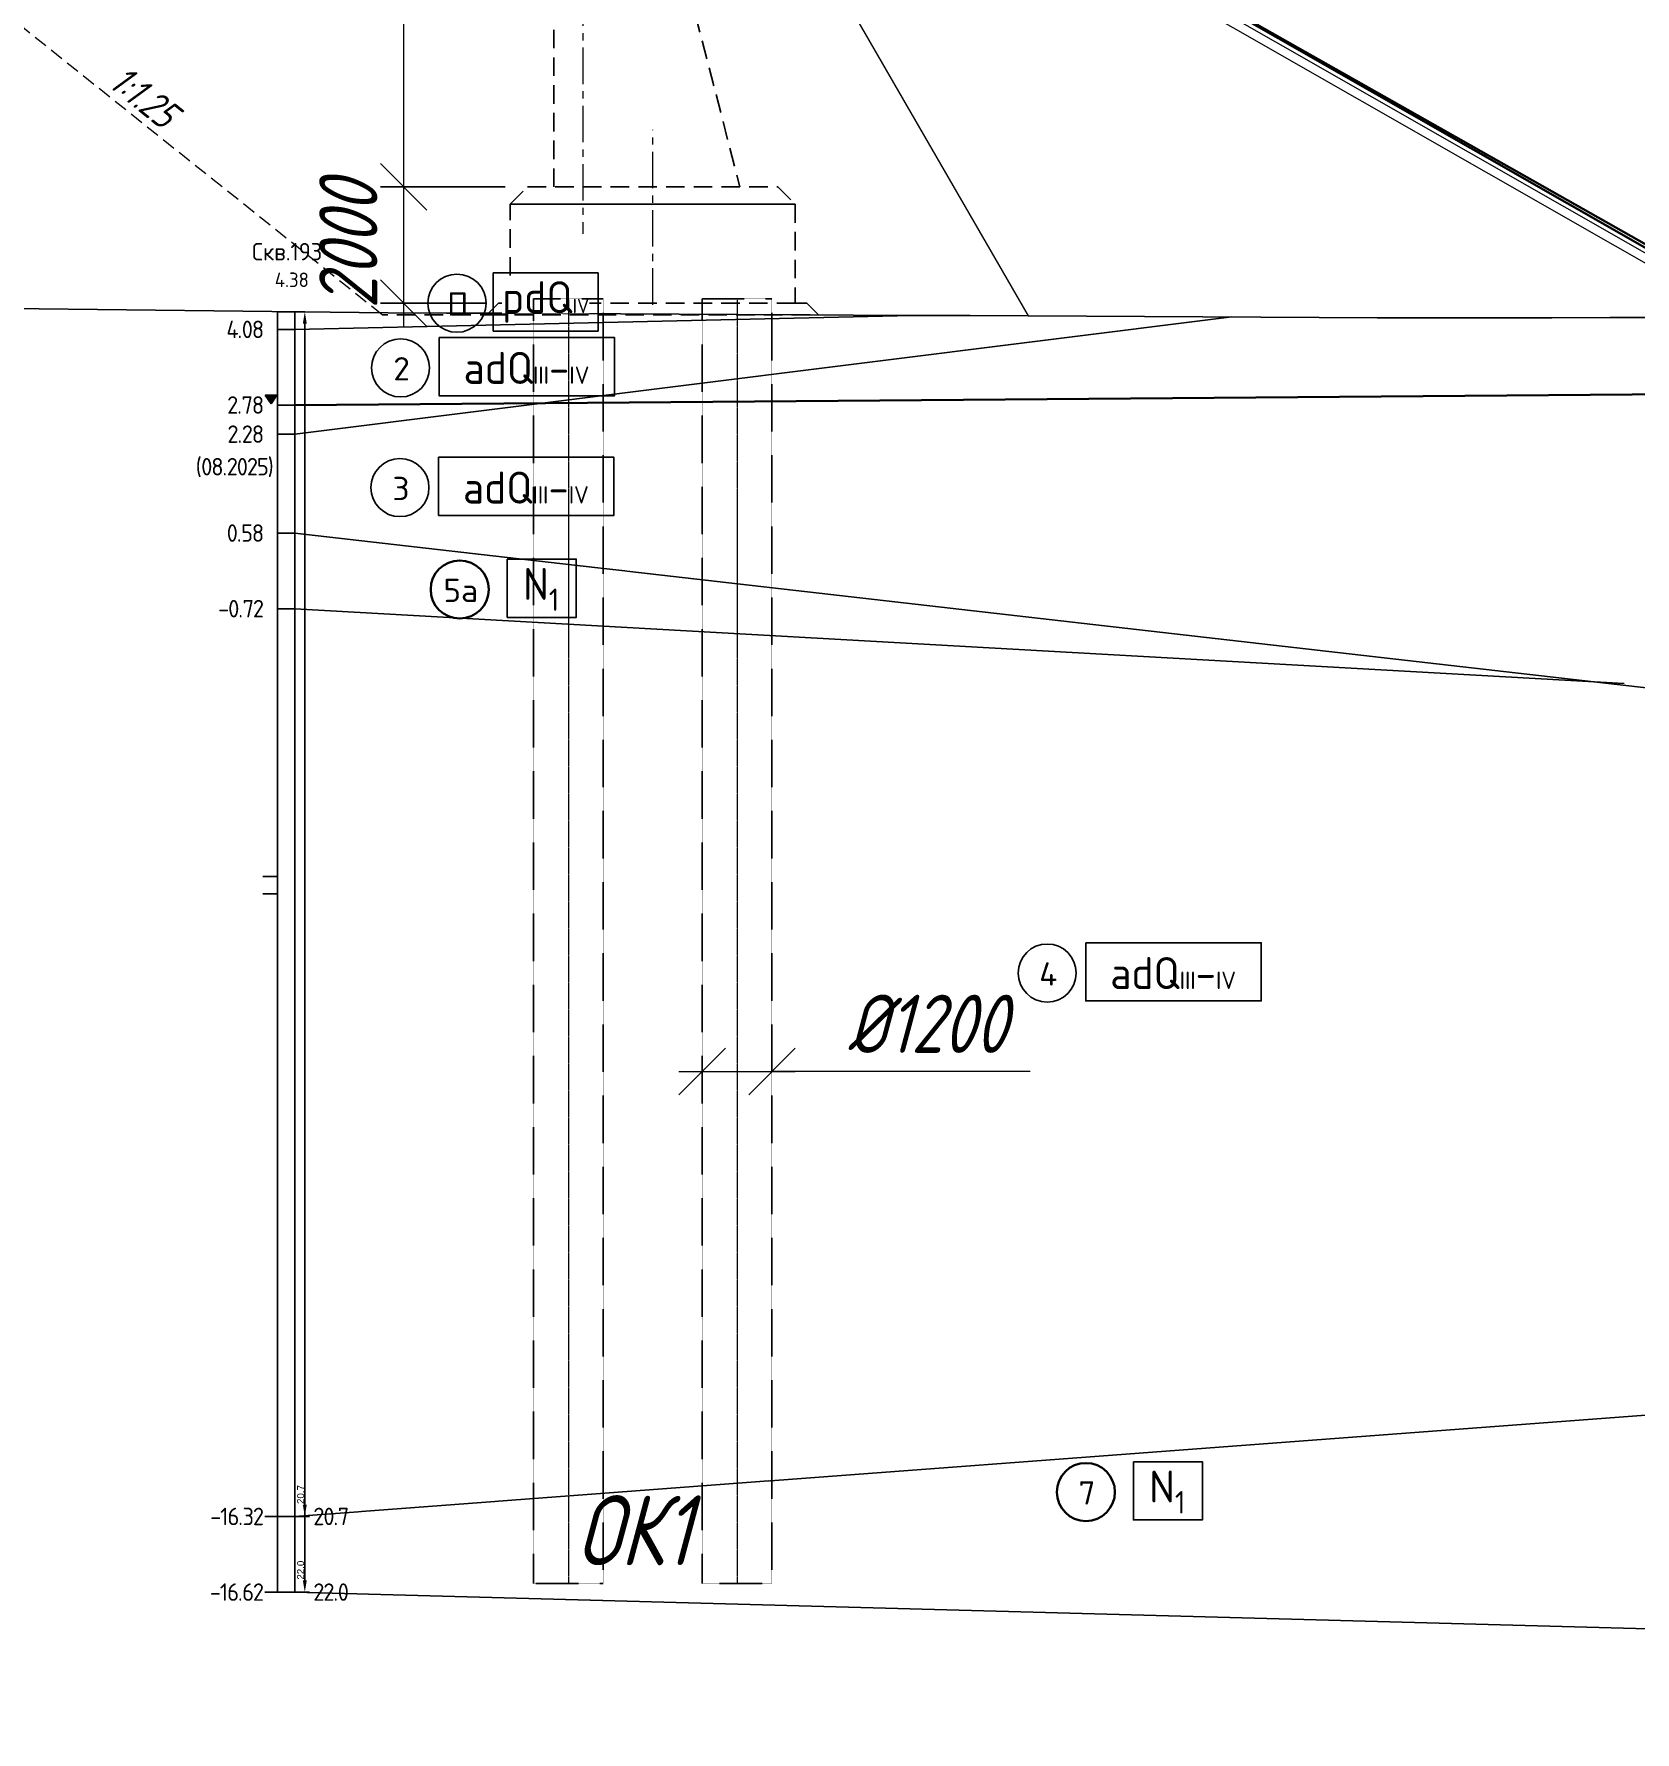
# Model space of a CAD drawing. Header units: millimetres. Extents: x 1864 to 10174863, y -4887456 to 5366151.
# Drawn here: x 3964228 to 3991750, y -20026 to 9155 of the extents above; entities that cross this region are included whole.
import ezdxf
from ezdxf.enums import TextEntityAlignment as Align

# ---------------------------------------------------------------- set-up
doc = ezdxf.new("R2010")
doc.units = ezdxf.units.MM
for name, pattern in [('HIDDEN', [9.525, 6.35, -3.175]), ('невидимая', [9.525, 6.35, -3.175]), ('осевая', [2, 1.25, -0.25, 0.25, -0.25])]:
    doc.linetypes.add(name, pattern=pattern)
for name, color, linetype, lineweight in [('!!ТЕКСТ', 3, 'Continuous', 20), ('(m)Невидимый контур', 4, 'HIDDEN', 18), ('1-Бетон', 106, 'Continuous', 35), ('ИС_Основная', 7, 'Continuous', 35), ('ИС_Ось', 3, 'осевая', 18), ('ИС_Размер', 3, 'Continuous', 18), ('ИС_Тонкая', 3, 'Continuous', 18), ('Размеры', 3, 'Continuous', 15), ('Штриховка', 2, 'Continuous', 5)]:
    doc.layers.add(name, color=color, linetype=linetype, lineweight=lineweight)
for name, color, linetype in [('geology', 250, 'Continuous'), ('Возрастные индексы', 1, 'Continuous'), ('Геология', 250, 'Continuous'), ('ИС_Невидимая', 4, 'невидимая'), ('Номера ИГЭ', 22, 'Continuous'), ('Отметки в скважинах', 7, 'Continuous'), ('Скважина', 170, 'Continuous'), ('Черный профиль', 3, 'Continuous')]:
    doc.layers.add(name, color=color, linetype=linetype)
doc.layers.add('Оси_Невидимые', color=5, linetype='Continuous', plot=False)
doc.layers.add('Помощь_Невидимый', color=7, linetype='Continuous', lineweight=30, plot=False)
doc.styles.add('0', font='isocpeur.ttf', dxfattribs={"width": 0.8, "oblique": 15})
doc.styles.add('ISOCPEUR', font='isocpeur.ttf', dxfattribs={"width": 0.8, "oblique": 15, "height": 2.5})
doc.styles.add('ISOCPEUR_', font='isocpeur.ttf', dxfattribs={"width": 0.8, "oblique": 15, "height": 250})
doc.styles.get("Standard").update_dxf_attribs({"font": 'arial.ttf'})
doc.styles.add('Стандарт-геология', font='romant.shx', dxfattribs={"width": 0.9, "height": 2.5})
doc.dimstyles.new('М400нов', dxfattribs={"dimscale": 400, "dimtxt": 2.5, "dimasz": 2, "dimexe": 1, "dimexo": 1, "dimgap": 0.8, "dimtad": 1, "dimdec": 0, "dimzin": 0, "dimdsep": 46, "dimtxsty": '0', "dimblk": 'OBLIQUE', "dimcen": 0.09, "dimdle": 1, "dimclrd": 256, "dimclre": 256, "dimclrt": 256, "dimadec": 4, "dimazin": 0, "dimtfac": 1, "dimtdec": 0, "dimtmove": 1, "dimatfit": 2, "dimfxl": 1, "dimtolj": 1, "dimtzin": 0, "dimlwd": -1, "dimarcsym": 0})
doc.dimstyles.new('Скважина', dxfattribs={"dimtxt": 1.2, "dimasz": 2, "dimexe": 0, "dimexo": 0, "dimgap": 0.1, "dimtad": 1, "dimjust": 2, "dimtoh": 1, "dimdec": 1, "dimlfac": 0.1, "dimrnd": 0.1, "dimzin": 0, "dimdsep": 46, "dimtxsty": 'Standard', "dimcen": 0, "dimdle": 1.5, "dimadec": 1, "dimazin": 0, "dimtfac": 1, "dimtdec": 1, "dimtofl": 0, "dimtmove": 0, "dimatfit": 3, "dimfxl": 3, "dimtolj": 1, "dimtzin": 0, "dimarcsym": 0})

# ---------------------------------------------------------------- blocks, each defined once
blk = doc.blocks.new('_OBLIQUE')
at = {"color": 0, "linetype": 'ByBlock', "lineweight": -2}
blk.add_line((0.5, 0.5), (-0.5, -0.5), dxfattribs=at)
blk = doc.blocks.new('*D927')
at = {"layer": 'Defpoints', "color": 0, "linetype": 'Continuous', "transparency": 16777216}
for p in [(3975714, -8675), (3976914, -8675), (3976914, -8675)]:
    blk.add_point(p, dxfattribs=at)
at = {"layer": 'ИС_Размер', "transparency": 16777216}
for p, q in [((3975314, -8675), (3977314, -8675)), ((3981353, -8675), (3976914, -8675))]:
    blk.add_line(p, q, dxfattribs=at)
at = {"layer": 'ИС_Размер', "linetype": 'Continuous', "transparency": 16777216, "xscale": 800, "yscale": 800, "zscale": 800, "rotation": 180}
blk.add_blockref('_OBLIQUE', (3975714, -8675), dxfattribs=at)
at = {"layer": 'ИС_Размер', "linetype": 'Continuous', "transparency": 16777216, "xscale": 800, "yscale": 800, "zscale": 800}
blk.add_blockref('_OBLIQUE', (3976914, -8675), dxfattribs=at)
at = {"layer": 'ИС_Размер', "linetype": 'Continuous', "transparency": 16777216, "insert": (3979579, -7855), "char_height": 1000, "attachment_point": 5, "style": '0'}
blk.add_mtext('\\A1;%%C1200', dxfattribs=at)
blk = doc.blocks.new('*D952')
at = {"layer": 'Defpoints', "color": 0, "linetype": 'Continuous', "transparency": 16777216}
for p in [(3972915, 15029), (3970583, 6529), (3972701, 6529)]:
    blk.add_point(p, dxfattribs=at)
at = {"layer": 'ИС_Размер', "transparency": 16777216}
blk.add_line((3970583, 15429), (3970583, 6129), dxfattribs=at)
at = {"layer": 'ИС_Размер', "lineweight": -2, "transparency": 16777216}
for p, q in [((3972515, 15029), (3970183, 15029)), ((3972301, 6529), (3970183, 6529))]:
    blk.add_line(p, q, dxfattribs=at)
at = {"layer": 'ИС_Размер', "linetype": 'Continuous', "transparency": 16777216, "xscale": 800, "yscale": 800, "zscale": 800}
for p, rotation in [((3970583, 15029), 90), ((3970583, 6529), 270)]:
    blk.add_blockref('_OBLIQUE', p, dxfattribs=dict(at, rotation=rotation))
at = {"layer": 'ИС_Размер', "linetype": 'Continuous', "transparency": 16777216, "insert": (3969763, 10779), "char_height": 1000, "attachment_point": 5, "rotation": 90, "style": '0'}
blk.add_mtext('\\A1;8500', dxfattribs=at)
blk = doc.blocks.new('*D953')
at = {"layer": 'Defpoints', "color": 0, "linetype": 'Continuous', "transparency": 16777216}
for p in [(3972727, 6529), (3970583, 4529), (3972414, 4529)]:
    blk.add_point(p, dxfattribs=at)
at = {"layer": 'ИС_Размер', "transparency": 16777216}
blk.add_line((3970583, 6929), (3970583, 4129), dxfattribs=at)
at = {"layer": 'ИС_Размер', "lineweight": -2, "transparency": 16777216}
for p, q in [((3972327, 6529), (3970183, 6529)), ((3972014, 4529), (3970183, 4529))]:
    blk.add_line(p, q, dxfattribs=at)
at = {"layer": 'ИС_Размер', "linetype": 'Continuous', "transparency": 16777216, "xscale": 800, "yscale": 800, "zscale": 800}
for p, rotation in [((3970583, 6529), 90), ((3970583, 4529), 270)]:
    blk.add_blockref('_OBLIQUE', p, dxfattribs=dict(at, rotation=rotation))
at = {"layer": 'ИС_Размер', "linetype": 'Continuous', "transparency": 16777216, "insert": (3969632, 5529), "char_height": 1000, "attachment_point": 5, "rotation": 90, "style": '0'}
blk.add_mtext('\\A1;2000', dxfattribs=at)
blk = doc.blocks.new('*D1068')
at = {"layer": 'Defpoints', "color": 0, "transparency": 16777216}
for p in [(0, 90), (0, -130), (1.69, -130)]:
    blk.add_point(p, dxfattribs=at)
at = {"layer": 'Оси_Невидимые', "color": 0, "lineweight": -2, "transparency": 16777216}
for p, q in [((0, 90), (1.69, 90)), ((1.69, 88), (1.69, -128)), ((0, -130), (1.69, -130))]:
    blk.add_line(p, q, dxfattribs=at)
at = {"layer": 'Оси_Невидимые', "color": 0, "transparency": 16777216}
for points in [[(1.36, 88), (2.03, 88), (1.69, 90)], [(1.36, -128), (2.03, -128), (1.69, -130)]]:
    blk.add_solid(points, dxfattribs=at)
at = {"layer": 'Оси_Невидимые', "color": 0, "transparency": 16777216, "insert": (0.98, -126.23), "char_height": 1.2, "attachment_point": 5, "rotation": 90}
blk.add_mtext('\\A1;22.0', dxfattribs=at)
blk = doc.blocks.new('*U1065')
at = {"layer": 'Скважина'}
for p, q in [((-1.5, 0), (-1.5, -220)), ((1.5, -220), (1.5, 0)), ((-1.5, -220), (1.5, -220))]:
    blk.add_line(p, q, dxfattribs=at)
blk = doc.blocks.new('A$C7669062A')
at = {"color": 18, "true_color": 0x000000}
blk.add_circle((4.99, 4.99), 4.99, dxfattribs=at)
at = {"layer": 'Возрастные индексы', "color": 250}
blk.add_lwpolyline([(11.62, 10.2), (41.78, 10.2), (41.78, 0.2), (11.62, 0.2)], close=True, dxfattribs=at)
at = {"layer": 'Номера ИГЭ', "color": 250, "style": 'Стандарт-геология'}
blk.add_text('3', height=4, dxfattribs=at).set_placement((5.17, 4.84), align=Align.MIDDLE)
at = {"layer": 'Возрастные индексы', "color": 250, "insert": (26.64, 4.99), "char_height": 3, "width": 29.5251, "attachment_point": 5, "style": 'Стандарт-геология', "bg_fill": 3, "box_fill_scale": 1, "bg_fill_color": 256, "bg_fill_transparency": 0}
blk.add_mtext('{\\H1.833x;аdQ}III{\\H1.833x;-}IV', dxfattribs=at)
blk = doc.blocks.new('A$C41da21a2')
at = {"layer": 'Возрастные индексы', "color": 250, "insert": (1899, 499), "char_height": 300, "width": 2952.51, "attachment_point": 5, "style": 'Стандарт-геология', "bg_fill": 3, "box_fill_scale": 1, "bg_fill_color": 256, "bg_fill_transparency": 0}
blk.add_mtext('\\A1;{\\H1.833x;N\\H0.7x;\\S^ 1;}', dxfattribs=at)
at = {"color": 18, "true_color": 0x000000}
blk.add_circle((499, 499), 499, dxfattribs=at)
at = {"layer": 'Возрастные индексы', "color": 250}
blk.add_lwpolyline([(1315, 1020), (2501, 1020), (2501, 20), (1315, 20)], close=True, dxfattribs=at)
at = {"layer": 'Номера ИГЭ', "color": 250, "style": 'Стандарт-геология'}
blk.add_text('5а', height=400, dxfattribs=at).set_placement((517, 484), align=Align.MIDDLE)
blk = doc.blocks.new('*D1076')
at = {"layer": 'Defpoints', "color": 0, "transparency": 16777216}
for p in [(0, 87.01), (0, -120), (1.69, -120)]:
    blk.add_point(p, dxfattribs=at)
at = {"layer": 'Оси_Невидимые', "color": 0, "lineweight": -2, "transparency": 16777216}
for p, q in [((0, 87.01), (1.69, 87.01)), ((1.69, 85.01), (1.69, -118)), ((0, -120), (1.69, -120))]:
    blk.add_line(p, q, dxfattribs=at)
at = {"layer": 'Оси_Невидимые', "color": 0, "transparency": 16777216}
for points in [[(1.36, 85.01), (2.03, 85.01), (1.69, 87.01)], [(1.36, -118), (2.03, -118), (1.69, -120)]]:
    blk.add_solid(points, dxfattribs=at)
at = {"layer": 'Оси_Невидимые', "color": 0, "transparency": 16777216, "insert": (0.98, -116.23), "char_height": 1.2, "attachment_point": 5, "rotation": 90}
blk.add_mtext('\\A1;20.7', dxfattribs=at)
blk = doc.blocks.new('A$C2FC637E1')
at = {"layer": 'Штриховка'}
h = blk.add_hatch(color=5, dxfattribs=at)
h.dxf.hatch_style = 1
h.paths.add_polyline_path([(2, 1.5), (1, 1.5), (0, 1.5), (1, 0)])
at = {"layer": 'Геология', "color": 5}
for points in [[(1, 1.5), (0, 1.5)], [(1, 0), (1, 0), (0, 1.5)], [(2, 1.5), (1, 1.5)], [(1, 0), (2, 1.5)]]:
    blk.add_lwpolyline(points, dxfattribs=at)
blk = doc.blocks.new('A$C84e8bafe')
at = {"color": 18, "true_color": 0x000000}
blk.add_circle((499, 499), 499, dxfattribs=at)
at = {"layer": 'Возрастные индексы', "color": 250}
blk.add_lwpolyline([(1162, 1020), (4178, 1020), (4178, 20), (1162, 20)], close=True, dxfattribs=at)
at = {"layer": 'Номера ИГЭ', "color": 250, "style": 'Стандарт-геология'}
blk.add_text('2', height=400, dxfattribs=at).set_placement((517, 484), align=Align.MIDDLE)
at = {"layer": 'Возрастные индексы', "color": 250, "insert": (2664, 499), "char_height": 300, "width": 2952.51, "attachment_point": 5, "style": 'Стандарт-геология', "bg_fill": 3, "box_fill_scale": 1, "bg_fill_color": 256, "bg_fill_transparency": 0}
blk.add_mtext('{\\H1.833x;аdQ}III{\\H1.833x;-}IV', dxfattribs=at)
blk = doc.blocks.new('A$C79B84F9B')
at = {"color": 18, "true_color": 0x000000}
blk.add_circle((4.99, 4.99), 4.99, dxfattribs=at)
at = {"layer": 'Возрастные индексы', "color": 250}
blk.add_lwpolyline([(11.62, 10.2), (41.78, 10.2), (41.78, 0.2), (11.62, 0.2)], close=True, dxfattribs=at)
at = {"layer": 'Номера ИГЭ', "color": 250, "style": 'Стандарт-геология'}
blk.add_text('4', height=4, dxfattribs=at).set_placement((5.17, 4.84), align=Align.MIDDLE)
at = {"layer": 'Возрастные индексы', "color": 250, "insert": (26.64, 4.99), "char_height": 3, "width": 29.5251, "attachment_point": 5, "style": 'Стандарт-геология', "bg_fill": 3, "box_fill_scale": 1, "bg_fill_color": 256, "bg_fill_transparency": 0}
blk.add_mtext('{\\H1.833x;аdQ}III{\\H1.833x;-}IV', dxfattribs=at)
blk = doc.blocks.new('A$C721D11AD')
at = {"layer": 'Возрастные индексы', "color": 250, "insert": (1899, 499), "char_height": 300, "width": 2952.51, "attachment_point": 5, "style": 'Стандарт-геология', "bg_fill": 3, "box_fill_scale": 1, "bg_fill_color": 256, "bg_fill_transparency": 0}
blk.add_mtext('\\A1;{\\H1.833x;N\\H0.7x;\\S^ 1;}', dxfattribs=at)
at = {"color": 18, "true_color": 0x000000}
blk.add_circle((499, 499), 499, dxfattribs=at)
at = {"layer": 'Возрастные индексы', "color": 250}
blk.add_lwpolyline([(1315, 1020), (2501, 1020), (2501, 20), (1315, 20)], close=True, dxfattribs=at)
at = {"layer": 'Номера ИГЭ', "color": 250, "style": 'Стандарт-геология'}
blk.add_text('7', height=400, dxfattribs=at).set_placement((517, 484), align=Align.MIDDLE)
blk = doc.blocks.new('A$C37DD3633')
at = {"color": 18, "true_color": 0x000000}
blk.add_circle((4.96, 5), 5, dxfattribs=at)
at = {"layer": 'Возрастные индексы', "color": 250, "insert": (20.21, 5.2), "char_height": 3, "width": 15, "attachment_point": 5, "style": 'Стандарт-геология', "bg_fill": 3, "box_fill_scale": 1, "bg_fill_color": 256, "bg_fill_transparency": 0}
blk.add_mtext('{\\H1.833x;pdQ\\H0.4546x;IV}', dxfattribs=at)
at = {"layer": 'Номера ИГЭ', "color": 250, "style": 'Стандарт-геология'}
blk.add_text('П', height=4, dxfattribs=at).set_placement((5.1, 4.85), align=Align.MIDDLE)
at = {"layer": 'Возрастные индексы', "color": 250}
blk.add_lwpolyline([(11.21, 10.2), (29.24, 10.2), (29.24, 0.2), (11.21, 0.2)], close=True, dxfattribs=at)
blk = doc.blocks.new('*U1067')
at = {"layer": 'Отметки в скважинах'}
for p, q in [((-5.5, -130), (-3, -130)), ((0, -130), (2.5, -130))]:
    blk.add_line(p, q, dxfattribs=at)
at = {"layer": 'Помощь_Невидимый', "color": 5, "lineweight": -3}
for p, q in [((-5.5, -10), (-3, -10)), ((0, -130), (2.5, -130))]:
    blk.add_line(p, q, dxfattribs=at)
at = {"layer": 'Оси_Невидимые'}
dim = blk.add_aligned_dim(p1=(0, 90), p2=(0, -130), distance=1.69, dimstyle='Скважина', dxfattribs=at)
dim.commit()
dim.dimension.update_dxf_attribs({"geometry": '*D1068', "text_midpoint": (0.98, -126.23)})
at = {"layer": 'Отметки в скважинах', "lineweight": 13, "insert": (3.15, -130), "char_height": 3, "width": 7.6116, "attachment_point": 4, "style": 'Стандарт-геология', "bg_fill": 3, "box_fill_scale": 1.1, "bg_fill_color": 256, "bg_fill_transparency": 0}
blk.add_mtext('{\\T0.9;22.0}', dxfattribs=at)
blk = doc.blocks.new('*U1075')
at = {"layer": 'Отметки в скважинах'}
for p, q in [((-5.5, -120), (-3, -120)), ((0, -120), (2.5, -120))]:
    blk.add_line(p, q, dxfattribs=at)
at = {"layer": 'Помощь_Невидимый', "color": 5, "lineweight": -3}
for p, q in [((-5.5, -10), (-3, -10)), ((0, -120), (2.5, -120))]:
    blk.add_line(p, q, dxfattribs=at)
at = {"layer": 'Оси_Невидимые'}
dim = blk.add_aligned_dim(p1=(0, 87.01), p2=(0, -120), distance=1.69, dimstyle='Скважина', dxfattribs=at)
dim.commit()
dim.dimension.update_dxf_attribs({"geometry": '*D1076', "text_midpoint": (0.98, -116.23)})
at = {"layer": 'Отметки в скважинах', "lineweight": 13, "insert": (3.15, -120), "char_height": 3, "width": 7.6116, "attachment_point": 4, "style": 'Стандарт-геология', "bg_fill": 3, "box_fill_scale": 1.1, "bg_fill_color": 256, "bg_fill_transparency": 0}
blk.add_mtext('{\\T0.9;20.7}', dxfattribs=at)
blk = doc.blocks.new('нов геол')
at = {"color": 6, "linetype": 'Continuous'}
blk.add_blockref('A$C721D11AD', (8516357, 398696), dxfattribs=at)
at = {"layer": '1-Бетон', "color": 6}
blk.add_blockref('A$C41da21a2', (8505593, 414207), dxfattribs=at)
at = {"layer": 'geology'}
blk.add_blockref('A$C84e8bafe', (8504576, 418015), dxfattribs=at)
at = {"layer": 'Геология', "color": 18, "true_color": 0x000000, "xscale": 100, "yscale": 100, "zscale": 100}
for name, p in [('A$C7669062A', (8504566, 415958)), ('A$C79B84F9B', (8515692, 407615))]:
    blk.add_blockref(name, p, dxfattribs=at)
at = {"layer": 'Скважина', "color": 0, "xscale": 100, "yscale": 100, "zscale": 100}
blk.add_blockref('*U1067', (8503260, 410476), dxfattribs=at)
at = {"layer": 'Скважина', "color": 0, "style": 'Стандарт-геология', "width": 0.9}
blk.add_text('Скв.193', height=300, dxfattribs=at).set_placement((8503126, 420361), align=Align.CENTER)
at = {"layer": 'Скважина', "color": 0, "lineweight": 13, "style": 'Стандарт-геология', "width": 0.9}
blk.add_text('4.38', height=250, dxfattribs=at).set_placement((8503500, 420153), align=Align.TOP_RIGHT)
at = {"layer": 'Геология', "color": 18, "true_color": 0x000000, "flags": 128}
for points in [[(8502960, 419476), (8503260, 419476)], [(8502960, 419176), (8503260, 419176)], [(8502960, 417876), (8503260, 417876)], [(8502960, 417376), (8503260, 417376)], [(8502960, 415676), (8503260, 415676)], [(8502960, 414376), (8503260, 414376)], [(8502960, 398776), (8503260, 398776)]]:
    blk.add_lwpolyline(points, dxfattribs=at)
at = {"layer": 'geology', "color": 5, "xscale": 100, "yscale": 100, "zscale": 100}
blk.add_blockref('*U1065', (8503110, 419476), dxfattribs=at)
at = {"layer": 'Отметки в скважинах', "color": 0, "lineweight": 13, "insert": (8502710, 397476), "char_height": 300, "width": 1241.03, "attachment_point": 6, "style": 'Стандарт-геология', "bg_fill": 3, "box_fill_scale": 1.1, "bg_fill_color": 256, "bg_fill_transparency": 0}
blk.add_mtext('{\\T0.9;-16.62}', dxfattribs=at)
at = {"layer": 'Скважина', "color": 0, "xscale": 100, "yscale": 100, "zscale": 100}
blk.add_blockref('*U1075', (8503260, 410776), dxfattribs=at)
at = {"layer": 'geology'}
for p, q in [((8503260, 417376), (8519365, 419390)), ((8503260, 415676), (8531811, 412403)), ((8503260, 414376), (8526110, 413091)), ((8503260, 398776), (8548961, 402206))]:
    blk.add_line(p, q, dxfattribs=at)
blk.add_lwpolyline([(8503260, 419176), (8513865, 419417)], dxfattribs=at)
at = {"layer": 'geology', "color": 6}
blk.add_lwpolyline([(8503260, 397476), (8531811, 396703), (8532111, 396703), (8548961, 400706), (8549261, 400706), (8564845, 395662), (8565145, 395662), (8600579, 395076), (8600879, 395071), (8633719, 398646), (8634019, 398646), (8655416, 400420)], dxfattribs=at)
at = {"layer": 'ИС_Основная', "color": 146, "linetype": 'Continuous', "true_color": 0x105689}
blk.add_line((8503260, 417876), (8531811, 418103), dxfattribs=at)
at = {"layer": 'geology', "color": 5, "insert": (8502885, 416801), "char_height": 300, "width": 1241.03, "attachment_point": 6, "style": 'Стандарт-геология', "bg_fill": 3, "box_fill_scale": 1.1, "bg_fill_color": 256, "bg_fill_transparency": 0}
blk.add_mtext('{\\T0.9;(08.2025)}', dxfattribs=at)
at = {"layer": 'Отметки в скважинах', "color": 0, "lineweight": 13, "char_height": 300, "width": 1241.03, "attachment_point": 6, "style": 'Стандарт-геология', "bg_fill": 3, "box_fill_scale": 1.1, "bg_fill_color": 256, "bg_fill_transparency": 0}
for s, insert in [('{\\T0.9;4.08}', (8502710, 419176)), ('{\\T0.9;2.28}', (8502710, 417376)), ('{\\T0.9;0.58}', (8502710, 415676)), ('{\\T0.9;-0.72}', (8502710, 414376)), ('{\\T0.9;-16.32}', (8502710, 398776))]:
    blk.add_mtext(s, dxfattribs=dict(at, insert=insert))
at = {"layer": 'Геология', "xscale": 100, "yscale": 100, "zscale": 100}
blk.add_blockref('A$C37DD3633', (8505548, 419126), dxfattribs=at)
at = {"layer": 'Отметки в скважинах', "color": 0, "lineweight": 13, "insert": (8502710, 417876), "char_height": 300, "width": 1241.03, "attachment_point": 6, "style": 'Стандарт-геология', "bg_fill": 3, "box_fill_scale": 1.1, "bg_fill_color": 256, "bg_fill_transparency": 0}
blk.add_mtext('{\\T0.9;2.78}', dxfattribs=at)
at = {"layer": 'geology', "xscale": 100, "yscale": 100, "zscale": 100}
blk.add_blockref('A$C2FC637E1', (8502750, 417894), dxfattribs=at)

msp = doc.modelspace()

# ---------------------------------------------------------------- linework, layer by layer
at = {"layer": '(m)Невидимый контур', "color": 3, "ltscale": 37}
msp.add_line((3970213.6, 4328.6), (3953750.1, 17487.3), dxfattribs=at)
at = {"layer": '1-Бетон', "color": 1}
msp.add_lwpolyline([(3974414.7, 15744.6), (3974914.4, 15744.6), (3980610, 11947.6), (3994133.9, 4296.5)], dxfattribs=at)
at = {"layer": 'ИС_Невидимая', "ltscale": 50}
for points in [[(3974164.2, 15028.6), (3976363.9, 6528.6), (3973163.9, 6528.6), (3973164.4, 15028.6)], [(3972413.6, 4528.6), (3972213.6, 4528.6), (3972013.6, 4328.6)], [(3972413.6, 4528.6), (3972213.6, 4528.6), (3972013.6, 4328.6)], [(3977314.7, 4528.6), (3977514.7, 4528.6), (3977714.7, 4328.6)], [(3977314.7, 4528.6), (3977514.7, 4528.6), (3977714.7, 4328.6)], [(3972213.6, 4328.6), (3970213.6, 4328.6)], [(3972013.6, 4328.6), (3977714.7, 4328.6)], [(3972013.6, 4328.6), (3977714.7, 4328.6)]]:
    msp.add_lwpolyline(points, dxfattribs=at)
for points in [[(3977314, 6228.6), (3972414, 6228.6), (3972713.6, 6528.6), (3977014, 6528.6)], [(3977313.7, 4528.6), (3972413.6, 4528.6), (3972414, 6228.6), (3977314, 6228.6)]]:
    msp.add_lwpolyline(points, close=True, dxfattribs=at)
at = {"layer": 'ИС_Основная'}
msp.add_lwpolyline([(3993933.3, 4334.3), (3980610, 11947.6)], dxfattribs=at)
at = {"layer": 'ИС_Ось', "ltscale": 500}
for points in [[(3973664.7, 15920.1), (3973664.7, 5720)], [(3974864.1, 4503.1), (3974864.1, 7506.1)]]:
    msp.add_lwpolyline(points, dxfattribs=at)
at = {"layer": 'ИС_Тонкая'}
msp.add_line((3974844.8, 15514.6), (3981318.6, 4309.9), dxfattribs=at)
for points in [[(3993594.6, 4262.9), (3980489, 11751.8)], [(3993892.7, 4265.3), (3980567.9, 11879.5)]]:
    msp.add_lwpolyline(points, dxfattribs=at)
at = {"layer": 'Черный профиль', "linetype": 'Continuous', "flags": 128}
msp.add_lwpolyline([(3963318.6, 4445.3), (3964318.6, 4431.2), (3965318.6, 4419.4), (3966318.6, 4407.7), (3967318.6, 4396), (3968318.6, 4384.2), (3969318.6, 4372.5), (3970318.6, 4365.2), (3971318.6, 4360.1), (3972318.6, 4355.1), (3973318.6, 4350.1), (3974318.6, 4345.1), (3975318.6, 4340), (3976318.6, 4335), (3977318.6, 4330), (3978318.6, 4325), (3979318.6, 4319.9), (3980318.6, 4314.9), (3981318.6, 4309.9), (3982318.6, 4304.9), (3983318.6, 4299.9), (3984318.6, 4294.8), (3985318.6, 4289.8), (3986318.6, 4284.8), (3987318.6, 4279.8), (3988318.6, 4275.3), (3989318.6, 4276.6), (3990318.6, 4278.3), (3991318.6, 4280.6), (3992318.6, 4283.7)], dxfattribs=at)

# ---------------------------------------------------------------- texts
at = {"layer": '!!ТЕКСТ', "color": 1, "insert": (3974533.4, -16560.8), "char_height": 1200, "width": 3472.658, "attachment_point": 5, "style": 'ISOCPEUR', "bg_fill": 2}
msp.add_mtext('ОК1', dxfattribs=at)
at = {"layer": 'Размеры', "color": 3, "insert": (3966746.1, 7891.1), "char_height": 500, "attachment_point": 3, "rotation": 321.10563, "style": 'ISOCPEUR_'}
msp.add_mtext('1:1.25', dxfattribs=at)

# ---------------------------------------------------------------- dimensions: what is measured, and where the dimension line sits
at = {"layer": 'ИС_Размер', "linetype": 'Continuous'}
dim = msp.add_linear_dim(base=(3970582.9, 6528.6), p1=(3972915, 15028.6), p2=(3972701.5, 6528.6), angle=90, dimstyle='М400нов', dxfattribs=at)
dim.commit()
dim.dimension.update_dxf_attribs({"geometry": '*D952', "text_midpoint": (3969762.9, 10778.6)})
dim = msp.add_linear_dim(base=(3970583.2, 4528.6), p1=(3972727.3, 6528.6), p2=(3972414, 4528.6), angle=90, dimstyle='М400нов', dxfattribs=at)
dim.commit()
dim.dimension.update_dxf_attribs({"geometry": '*D953', "text_midpoint": (3970451.7, 5528.6), "dimtype": 160})
dim = msp.add_linear_dim(base=(3976914.1, -8674.8), p1=(3975714.1, -8674.8), p2=(3976914.1, -8674.8), text='%%C<>', dimstyle='М400нов', dxfattribs=at)
dim.commit()
dim.dimension.update_dxf_attribs({"geometry": '*D927', "text_midpoint": (3979579.3, -9071.5), "dimtype": 160})

# ---------------------------------------------------------------- next in the draw order: block references
at = {"layer": '1-Бетон'}
msp.add_blockref('нов геол', (-4534545.3, -415097.2), dxfattribs=at)

# ---------------------------------------------------------------- next in the draw order: linework, layer by layer
at = {"layer": 'ИС_Невидимая', "ltscale": 0.3}
for points in [[(3972814.5, -17471.5), (3972814.5, 4603), (3974014.5, 4603), (3974014.5, -17471.5), (3972814.5, -17471.5)], [(3975714.5, -17471.5), (3975714.5, 4603), (3976914.5, 4603), (3976914.5, -17471.5), (3975714.5, -17471.5)]]:
    msp.add_lwpolyline(points, dxfattribs=at)
at = {"layer": 'ИС_Ось'}
for p, q in [((3973414.5, 4603), (3973414.5, -17471.5)), ((3976314.5, 4603), (3976314.5, -17471.5))]:
    msp.add_line(p, q, dxfattribs=at)

doc.saveas('drawing.dxf')
